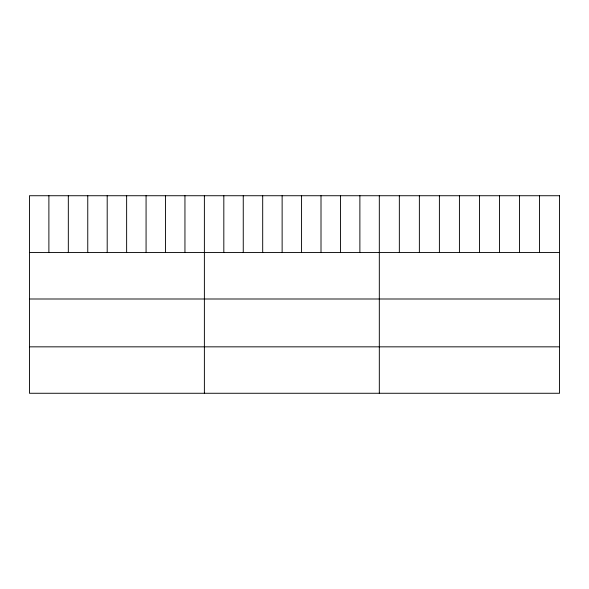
<?xml version="1.0" encoding="UTF-8"?>
<svg xmlns="http://www.w3.org/2000/svg" width="589" height="589" viewBox="0 0 589 589"><rect width="100%" height="100%" fill="white"/><g stroke="black" fill="none" stroke-linecap="round" stroke-linejoin="round"><path stroke-width="0.88" d="M29.45 252.563L559.55 252.563M29.45 298.998L559.55 298.998M29.45 346.84L559.55 346.84M539.524 195.732L539.524 252.563M519.498 195.732L519.498 252.563M499.472 195.732L499.472 252.563M479.446 195.732L479.446 252.563M459.42 195.732L459.42 252.563M439.394 195.732L439.394 252.563M419.368 195.732L419.368 252.563M399.342 195.732L399.342 252.563M379.316 195.732L379.316 393.268M359.879 195.732L359.879 252.563M340.442 195.732L340.442 252.563M321.005 195.732L321.005 252.563M301.568 195.732L301.568 252.563M282.131 195.732L282.131 252.563M262.694 195.732L262.694 252.563M243.257 195.732L243.257 252.563M223.82 195.732L223.82 252.563M204.383 195.732L204.383 393.268M184.946 195.732L184.946 252.563M165.509 195.732L165.509 252.563M146.072 195.732L146.072 252.563M126.635 195.732L126.635 252.563M107.198 195.732L107.198 252.563M87.761 195.732L87.761 252.563M68.324 195.732L68.324 252.563M48.887 195.732L48.887 252.563M559.55 195.732L29.45 195.732L29.45 393.268L559.55 393.268L559.55 195.732"/></g></svg>
